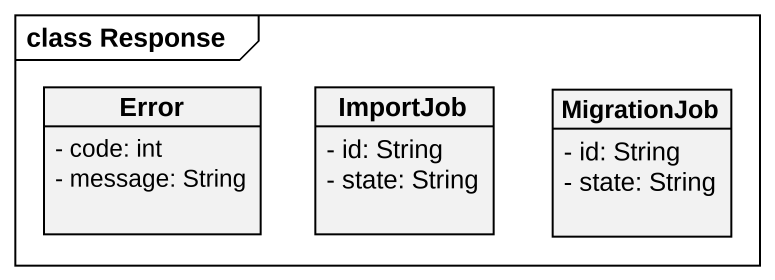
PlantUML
@startuml
mainframe class Response
hide circle
hide empty members
skinparam classAttributeIconSize 0
class Error {
  - code: int
  - message: String
}
class ImportJob {
  - id: String
  - state: String
}
class MigrationJob {
  - id: String
  - state: String
}
@enduml
